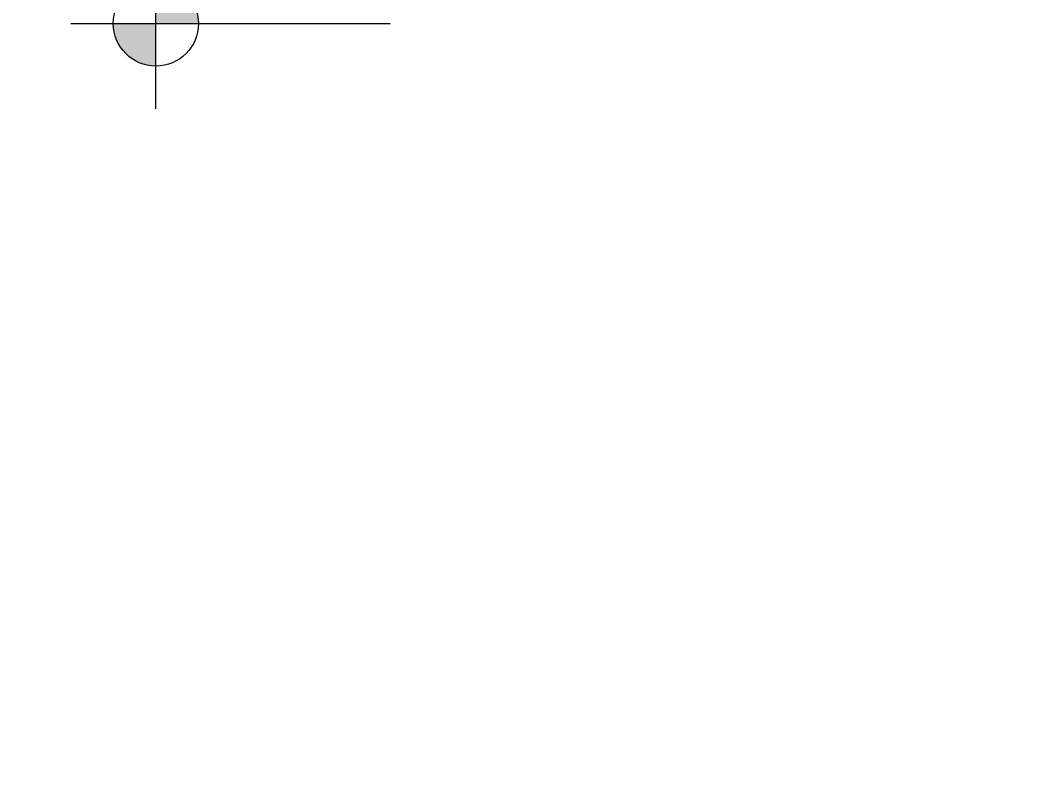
# Model space of a CAD drawing. Header units: centimetres. Extents: x 5488 to 20269, y -31398 to -19684.
# Drawn here: x 6651.5 to 6888.5, y -23665.4 to -23489.5 of the extents above; entities that cross this region are included whole.
import ezdxf
from ezdxf.enums import TextEntityAlignment as Align

# ---------------------------------------------------------------- set-up
doc = ezdxf.new("R2010")
doc.units = ezdxf.units.CM
for name, color, linetype, lineweight in [('CRC_plan_kot', 4, 'Continuous', 20), ('CRC_plan_kot_isim', 3, 'Continuous', 20), ('xxx_Auto_DIMENSION_INTERIOR', 33, 'Continuous', 0), ('xxx_Auto_Kaplama_Ahşap Tarama', 16, 'Continuous', 5), ('xxx_Auto_Yardimci_Yazi', 7, 'Continuous', 9)]:
    doc.layers.add(name, color=color, linetype=linetype, lineweight=lineweight)
doc.styles.add('a_Arial-50', font='arial.ttf', dxfattribs={"height": 0.125})

# ---------------------------------------------------------------- blocks, each defined once
blk = doc.blocks.new('level_50')
for points in [[(10, 0, 0.414214), (0, 10), (0, 0)], [(0, 0), (-10, 0, 0.414214), (0, -10)]]:
    blk.add_hatch(color=256).paths.add_polyline_path(points)
for p, q in [((0, 0), (0, 20)), ((-20, 0), (0, 0)), ((0, -20), (0, 0)), ((0, 0), (55, 0))]:
    blk.add_line(p, q)
blk.add_circle((0, 0), 10)
blk = doc.blocks.new('level')
blk.add_blockref('level_50', (0, 0))
at = {"layer": 'xxx_Auto_Yardimci_Yazi', "style": 'a_Arial-50'}
blk.add_attdef('LEVEL', text='', height=12.5, dxfattribs=at).set_placement((35, 3), align=Align.CENTER)
blk = doc.blocks.new('PLAN KOT')
at = {"layer": 'CRC_plan_kot'}
ref = blk.add_blockref('level', (-2040.96, 1175.54), dxfattribs=at)
ref.add_attrib('LEVEL', '+0.15', dxfattribs={"layer": 'CRC_plan_kot_isim', "height": 12.5, "style": 'a_Arial-50'}).set_placement((-2005.96, 1178.54), align=Align.CENTER)

msp = doc.modelspace()

# ---------------------------------------------------------------- hatches: boundary and pattern name
at = {"layer": 'xxx_Auto_Kaplama_Ahşap Tarama'}
h = msp.add_hatch(dxfattribs=at)
h.set_pattern_fill('AR-CONC', color=256, scale=0.5)
h.set_pattern_definition([(50, (809.53, -3617.59), (91.09233, -7.96954), [9.525, -104.775]), (355, (809.53, -3617.59), (-17.6217, 95.52842), [7.62, -83.8203]), (100.45144, (817.12, -3618.255), (73.47062, 87.55888), [8.095, -89.04512]), (46.1842, (809.53, -3592.19), (135.5395, -21.02116), [14.2875, -157.1625]), (96.63556, (820.83, -3593.94), (118.70207, 123.71306), [12.1425, -133.5678]), (351.18415, (809.53, -3592.19), (118.70207, 123.71306), [11.43, -125.72987]), (21, (822.23, -3598.54), (75.8072, -51.1326), [9.525, -104.775]), (326, (822.23, -3598.54), (30.901, 92.09398), [7.62, -83.82]), (71.45144, (828.55, -3602.8), (106.7082, 40.96138), [8.095, -89.04497]), (37.5, (809.53, -3617.59), (1.5443, 42.27752), [0, -82.804, 0, -85.09, 0, -84.1375]), (7.5, (809.53, -3617.59), (33.40983, 50.09029), [0, -48.514, 0, -80.899, 0, -32.0675]), (327.5, (781.21, -3617.59), (67.795298, -2.864372), [0, -31.75, 0, -99.06, 0, -131.445]), (317.5, (768.51, -3617.59), (74.06459, 12.71325), [0, -41.275, 0, -65.786, 0, -93.345])])
edge = h.paths.add_edge_path()
edge.add_line((9312.93, -27555.32), (9330.63, -27555.32))
edge.add_arc((9330.63, -27548.32), 7, 270, 349.5592)
edge.add_arc((-12655703.85, 2009176.56), 12827763.88, 350.864209315, 350.864469123)
edge.add_line((9346.75, -27492.16), (9332.45, -27492.16))
edge.add_line((9332.45, -27492.16), (9332.45, -27061.1))
edge.add_line((9332.45, -27061.1), (9346.75, -27061.1))
edge.add_arc((-12660642.43, -2064524.01), 12832765.91, 9.135530923, 9.13579064)
edge.add_arc((9330.63, -27004.94), 7, 10.4408, 90)
edge.add_line((9330.63, -26997.94), (9312.93, -26997.94))
edge.add_arc((9312.93, -27004.94), 7, 90, 170.4864)
edge.add_arc((10864.46, -27276.63), 1582.14, 170.06944, 189.93056)
edge.add_arc((9312.93, -27548.32), 7, 189.5136, 270)

# ---------------------------------------------------------------- block references
at = {"layer": 'xxx_Auto_DIMENSION_INTERIOR'}
msp.add_blockref('PLAN KOT', (8724.34, -24665.85), dxfattribs=at)

doc.saveas('drawing.dxf')
